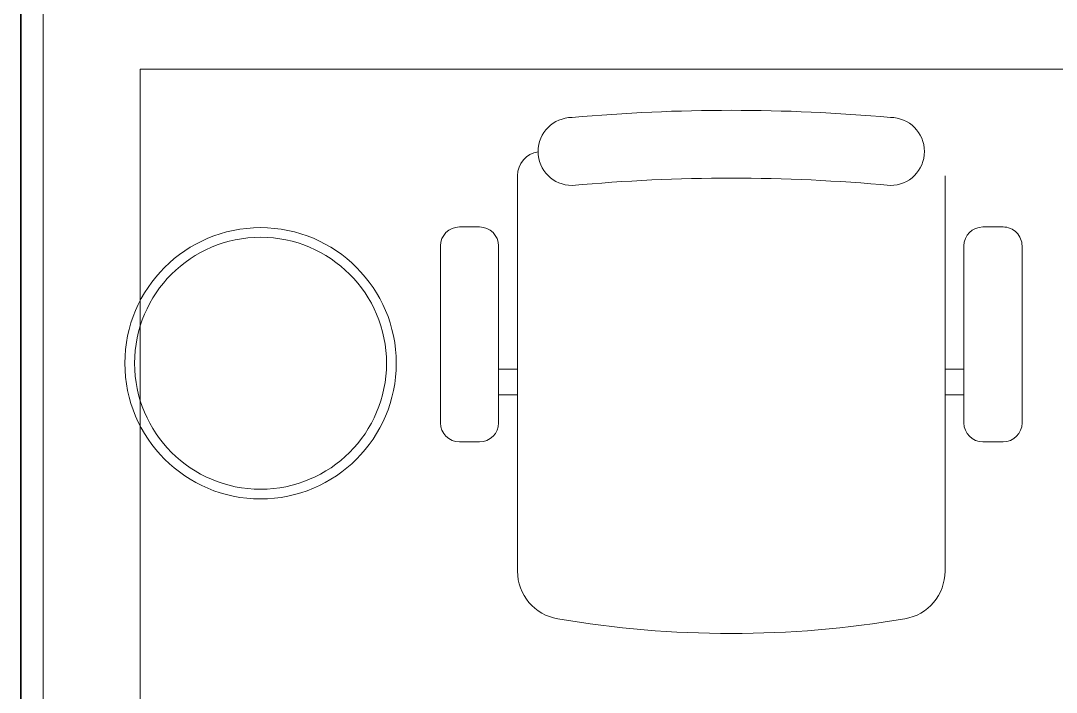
# Model space of a CAD drawing. Header units: millimetres. Extents: x -160614 to 59925, y -157025 to 0.
# Drawn here: x -27276 to -26207, y -109876 to -109183 of the extents above; entities that cross this region are included whole.
import ezdxf

# ---------------------------------------------------------------- set-up
doc = ezdxf.new("R2010")
doc.units = ezdxf.units.MM
doc.header["$LTSCALE"] = 8
doc.layers.get('0').update_dxf_attribs({"color": 9, "lineweight": 5})
for name, color, linetype, lineweight in [('72_EGR_EQP_TAG', 9, 'Continuous', 5), ('LOADING', 9, 'Continuous', 5), ('NEW Wall', 9, 'Continuous', 5), ('Walls', 9, 'Continuous', 5)]:
    doc.layers.add(name, color=color, linetype=linetype, lineweight=lineweight)
doc.layers.add('A-EXH', color=1, linetype='Continuous')
doc.layers.add('REF', color=42, linetype='Continuous')
doc.layers.get('0').off()
doc.layers.get('0').freeze()

# ---------------------------------------------------------------- blocks, each defined once
blk = doc.blocks.new('HVACFF')
at = {"layer": 'REF', "lineweight": 35}
blk.add_line((-27275.5, -109002.4), (-27275.5, -110639.4), dxfattribs=at)
blk.add_line((-27275.5, -109002.4), (-27275.5, -110639.4), dxfattribs=at)
blk = doc.blocks.new('WM00001-P')
at = {"layer": 'LOADING'}
for radius in [0.14, 0.13]:
    blk.add_circle((0, 0), radius, dxfattribs=at)
blk = doc.blocks.new('*X17')
for p, q in [((5, 3), (5, 3)), ((5, 3), (5, 3)), ((5, 3), (5, 3)), ((5, 3), (5, 3)), ((5, 3), (5, 3)), ((5, 3), (5, 3)), ((5, 3), (5, 3)), ((5, 3), (5, 3)), ((5, 3), (5, 3)), ((5, 3), (5, 3)), ((5, 3), (5, 3)), ((5, 3), (5, 3)), ((5, 3), (5, 3)), ((5, 3), (5, 3)), ((5, 3), (5, 3)), ((5, 3), (5, 3)), ((5, 3), (5, 3)), ((5, 3), (5, 3)), ((5, 3), (5, 3)), ((5, 3), (5, 3)), ((5, 3), (5, 3)), ((5, 3), (5, 3)), ((5, 3), (5, 3)), ((5, 3), (5, 3)), ((5, 3), (5, 3)), ((5, 3), (5, 3)), ((5, 3), (5, 3)), ((5, 3), (5, 3)), ((5, 3), (5, 3)), ((5, 3), (5, 3)), ((5, 3), (5, 3)), ((5, 3), (5, 3)), ((5, 3), (5, 3)), ((5, 3), (5, 3)), ((5, 3), (5, 3)), ((5, 3), (5, 3)), ((5, 3), (5, 3)), ((5, 3), (5, 3)), ((5, 3), (5, 3)), ((5, 3), (5, 3)), ((5, 3), (5, 3)), ((5, 3), (5, 3)), ((5, 3), (5, 3)), ((5, 3), (5, 3)), ((5, 3), (5, 3)), ((5, 3), (5, 3)), ((5, 3), (5, 3)), ((5, 3), (5, 3)), ((5, 3), (5, 3)), ((5, 3), (5, 3)), ((5, 3), (5, 3)), ((5, 3), (5, 3)), ((5, 3), (5, 3)), ((5, 3), (5, 3)), ((5, 3), (5, 3)), ((5, 3), (5, 3)), ((5, 3), (5, 3)), ((5, 3), (5, 3)), ((5, 3), (5, 3)), ((5, 3), (5, 3)), ((5, 3), (5, 3)), ((5, 3), (5, 3)), ((5, 3), (5, 3)), ((5, 3), (5, 3)), ((5, 3), (5, 3)), ((5, 3), (5, 3)), ((6, 3), (5, 3)), ((5, 3), (5, 3)), ((6, 3), (5, 3)), ((5, 3), (5, 3)), ((6, 3), (5, 3)), ((5, 3), (5, 3)), ((6, 3), (5, 3)), ((5, 3), (5, 3)), ((5, 3), (5, 3)), ((5, 3), (5, 3)), ((5, 3), (5, 3)), ((5, 3), (5, 3)), ((5, 3), (5, 3)), ((5, 3), (5, 3)), ((5, 3), (5, 3)), ((5, 3), (5, 3)), ((5, 3), (5, 3)), ((5, 3), (5, 3)), ((5, 3), (5, 3)), ((5, 3), (5, 3)), ((5, 3), (5, 3)), ((5, 3), (5, 3)), ((5, 3), (5, 3)), ((5, 3), (5, 3)), ((5, 3), (5, 3)), ((5, 3), (5, 3)), ((5, 3), (5, 3)), ((5, 3), (5, 3)), ((5, 3), (5, 3)), ((5, 3), (5, 3)), ((6, 3), (6, 3)), ((6, 3), (6, 3)), ((6, 3), (6, 3)), ((6, 3), (6, 3)), ((6, 3), (6, 3)), ((6, 3), (6, 3)), ((6, 3), (6, 3)), ((6, 3), (6, 3)), ((6, 3), (6, 3)), ((6, 3), (6, 3)), ((6, 3), (6, 3)), ((6, 3), (6, 3)), ((6, 3), (6, 3)), ((6, 3), (6, 3)), ((6, 3), (6, 3)), ((6, 3), (6, 3)), ((6, 3), (6, 3)), ((6, 3), (6, 3)), ((6, 3), (6, 3)), ((6, 3), (6, 3)), ((6, 3), (6, 3)), ((6, 3), (6, 3)), ((6, 3), (6, 3)), ((6, 3), (6, 3)), ((6, 3), (6, 3)), ((6, 3), (6, 3)), ((6, 3), (6, 3)), ((6, 3), (6, 3)), ((6, 3), (6, 3)), ((6, 3), (6, 3)), ((6, 3), (6, 3)), ((6, 3), (6, 3)), ((6, 3), (6, 3)), ((6, 3), (6, 3)), ((6, 3), (6, 3)), ((6, 3), (6, 3)), ((6, 3), (6, 3)), ((6, 3), (6, 3)), ((6, 3), (6, 3)), ((6, 3), (6, 3)), ((6, 3), (6, 3)), ((6, 3), (6, 3)), ((6, 3), (6, 3)), ((6, 3), (6, 3)), ((6, 3), (6, 3)), ((6, 3), (6, 3)), ((6, 3), (6, 3)), ((6, 3), (6, 3)), ((6, 3), (6, 3)), ((6, 3), (6, 3)), ((6, 3), (6, 3)), ((6, 3), (6, 3)), ((6, 3), (6, 3)), ((6, 3), (6, 3)), ((6, 3), (6, 3)), ((6, 3), (6, 3)), ((6, 3), (6, 3)), ((6, 3), (6, 3)), ((6, 3), (6, 3)), ((6, 3), (6, 3)), ((6, 3), (6, 3)), ((6, 3), (6, 3)), ((6, 3), (6, 3)), ((6, 3), (6, 3)), ((6, 3), (6, 3)), ((6, 3), (6, 3)), ((6, 3), (6, 3)), ((6, 3), (6, 3)), ((6, 3), (6, 3)), ((6, 3), (6, 3)), ((6, 3), (6, 3)), ((6, 3), (6, 3)), ((6, 3), (6, 3)), ((6, 3), (6, 3)), ((6, 3), (6, 3)), ((6, 3), (6, 3)), ((6, 3), (6, 3)), ((6, 3), (6, 3)), ((6, 3), (6, 3)), ((6, 3), (6, 3)), ((6, 3), (6, 3)), ((6, 3), (6, 3)), ((6, 3), (6, 3)), ((6, 3), (6, 3)), ((6, 3), (6, 3)), ((6, 3), (6, 3)), ((6, 3), (6, 3)), ((6, 3), (6, 3)), ((6, 3), (6, 3)), ((6, 3), (6, 3)), ((6, 3), (6, 3)), ((6, 3), (6, 3)), ((6, 3), (6, 3)), ((6, 3), (6, 3)), ((6, 3), (6, 3)), ((6, 3), (6, 3)), ((6, 3), (6, 3)), ((6, 3), (6, 3)), ((6, 3), (6, 3)), ((6, 3), (6, 3)), ((6, 3), (6, 3)), ((6, 3), (6, 3)), ((6, 3), (6, 3)), ((6, 3), (6, 3)), ((6, 3), (6, 3)), ((6, 3), (6, 3)), ((6, 3), (6, 3)), ((6, 3), (6, 3)), ((6, 3), (6, 3)), ((6, 3), (6, 3)), ((6, 3), (6, 3)), ((6, 3), (6, 3)), ((6, 3), (6, 3)), ((6, 3), (6, 3)), ((6, 3), (6, 3)), ((6, 3), (6, 3)), ((6, 3), (6, 3)), ((6, 3), (6, 3)), ((6, 3), (6, 3)), ((6, 3), (6, 3)), ((6, 3), (6, 3)), ((6, 3), (6, 3)), ((6, 3), (6, 3)), ((6, 3), (6, 3)), ((6, 3), (6, 3)), ((6, 3), (6, 3)), ((6, 3), (6, 3)), ((6, 3), (6, 3)), ((6, 3), (6, 3)), ((6, 3), (6, 3)), ((6, 3), (6, 3)), ((6, 3), (6, 3)), ((6, 3), (6, 3)), ((6, 3), (6, 3)), ((6, 3), (6, 3)), ((6, 3), (6, 3)), ((6, 3), (6, 3)), ((6, 3), (6, 3)), ((6, 3), (6, 3)), ((6, 3), (6, 3)), ((6, 3), (6, 3)), ((6, 3), (6, 3)), ((6, 3), (6, 3)), ((6, 3), (6, 3)), ((6, 3), (6, 3)), ((6, 3), (6, 3)), ((6, 3), (6, 3)), ((6, 3), (6, 3)), ((6, 3), (6, 3)), ((6, 3), (6, 3)), ((6, 3), (6, 3)), ((6, 3), (6, 3)), ((6, 3), (6, 3)), ((6, 3), (6, 3)), ((6, 3), (6, 3)), ((6, 3), (6, 3)), ((6, 3), (6, 3)), ((6, 3), (6, 3)), ((6, 3), (6, 3)), ((6, 3), (6, 3)), ((6, 3), (6, 3)), ((6, 3), (6, 3)), ((6, 3), (6, 3)), ((6, 3), (6, 3)), ((6, 3), (6, 3)), ((6, 3), (6, 3)), ((6, 3), (6, 3)), ((6, 3), (6, 3)), ((6, 3), (6, 3)), ((6, 3), (6, 3)), ((6, 3), (6, 3)), ((6, 3), (6, 3)), ((6, 3), (6, 3)), ((6, 3), (6, 3)), ((6, 3), (6, 3)), ((6, 3), (6, 3)), ((6, 3), (6, 3)), ((6, 3), (6, 3)), ((6, 3), (6, 3)), ((6, 3), (6, 3)), ((6, 3), (6, 3)), ((6, 3), (6, 3)), ((6, 3), (6, 3)), ((6, 3), (6, 3)), ((6, 3), (6, 3)), ((6, 3), (6, 3)), ((6, 3), (6, 3)), ((6, 3), (6, 3)), ((6, 3), (6, 3)), ((6, 3), (6, 3)), ((6, 3), (6, 3)), ((6, 3), (6, 3)), ((6, 3), (6, 3)), ((6, 3), (6, 3)), ((6, 3), (6, 3)), ((6, 3), (6, 3)), ((6, 3), (6, 3)), ((6, 3), (6, 3)), ((6, 3), (6, 3)), ((6, 3), (6, 3)), ((6, 3), (6, 3)), ((6, 3), (6, 3)), ((6, 3), (6, 3)), ((6, 3), (6, 3)), ((6, 3), (5, 3)), ((6, 3), (5, 3)), ((6, 3), (5, 3)), ((6, 3), (5, 3)), ((6, 3), (5, 3)), ((6, 3), (6, 3)), ((6, 3), (6, 3)), ((6, 3), (6, 3)), ((6, 3), (6, 3)), ((6, 3), (6, 3)), ((6, 3), (6, 3)), ((6, 3), (6, 3)), ((6, 3), (6, 3)), ((6, 3), (6, 3)), ((6, 3), (6, 3)), ((6, 3), (6, 3)), ((6, 3), (6, 3)), ((6, 3), (6, 3)), ((6, 3), (6, 3)), ((6, 3), (6, 3)), ((6, 3), (6, 3)), ((6, 3), (6, 3)), ((6, 3), (6, 3)), ((6, 3), (6, 3)), ((6, 3), (6, 3)), ((6, 3), (6, 3)), ((6, 3), (6, 3)), ((6, 3), (6, 3)), ((6, 3), (6, 3)), ((6, 3), (6, 3)), ((6, 3), (6, 3)), ((6, 3), (6, 3)), ((6, 3), (6, 3)), ((6, 3), (6, 3)), ((6, 3), (6, 3)), ((6, 3), (6, 3)), ((6, 3), (6, 3)), ((6, 3), (6, 3)), ((6, 3), (6, 3)), ((6, 3), (6, 3)), ((6, 3), (6, 3)), ((6, 3), (6, 3)), ((6, 3), (6, 3)), ((6, 3), (6, 3)), ((6, 3), (6, 3)), ((6, 3), (6, 3)), ((6, 3), (6, 3)), ((6, 3), (6, 3)), ((6, 3), (6, 3)), ((6, 3), (6, 3)), ((6, 3), (6, 3)), ((6, 3), (6, 3)), ((6, 3), (6, 3)), ((6, 3), (6, 3)), ((6, 3), (6, 3)), ((6, 3), (6, 3)), ((6, 3), (6, 3)), ((6, 3), (6, 3)), ((6, 3), (6, 3)), ((6, 3), (6, 3)), ((6, 3), (6, 3)), ((6, 3), (6, 3)), ((6, 3), (6, 3)), ((6, 3), (6, 3)), ((6, 3), (6, 3)), ((6, 3), (6, 3)), ((6, 3), (6, 3)), ((6, 3), (6, 3)), ((6, 3), (6, 3)), ((6, 3), (6, 3)), ((6, 3), (6, 3)), ((6, 3), (6, 3)), ((6, 3), (6, 3)), ((6, 3), (6, 3)), ((6, 3), (6, 3)), ((6, 3), (6, 3)), ((6, 3), (6, 3)), ((6, 3), (6, 3)), ((6, 3), (6, 3)), ((6, 3), (6, 3)), ((6, 3), (6, 3)), ((6, 3), (6, 3)), ((6, 3), (6, 3)), ((6, 3), (6, 3)), ((6, 3), (6, 3)), ((6, 3), (6, 3)), ((6, 3), (6, 3)), ((6, 3), (6, 3)), ((6, 3), (6, 3)), ((6, 3), (6, 3)), ((6, 3), (6, 3)), ((6, 3), (6, 3)), ((6, 3), (6, 3)), ((6, 3), (6, 3)), ((6, 3), (6, 3)), ((6, 3), (6, 3)), ((6, 3), (6, 3)), ((6, 3), (6, 3)), ((6, 3), (6, 3)), ((6, 3), (6, 3)), ((6, 3), (6, 3)), ((6, 3), (6, 3)), ((6, 3), (6, 3)), ((6, 3), (6, 3)), ((6, 3), (6, 3)), ((6, 3), (6, 3)), ((6, 3), (6, 3)), ((6, 3), (6, 3)), ((6, 3), (6, 3)), ((6, 3), (6, 3)), ((6, 3), (6, 3)), ((6, 3), (6, 3)), ((6, 3), (6, 3)), ((6, 3), (6, 3)), ((6, 3), (6, 3)), ((6, 3), (6, 3)), ((6, 3), (6, 3)), ((6, 3), (6, 3)), ((6, 3), (6, 3)), ((6, 3), (6, 3)), ((6, 3), (6, 3)), ((6, 3), (6, 3)), ((6, 3), (6, 3)), ((6, 3), (6, 3)), ((6, 3), (6, 3)), ((6, 3), (6, 3)), ((6, 3), (6, 3)), ((6, 3), (6, 3)), ((6, 3), (6, 3)), ((6, 3), (6, 3)), ((6, 3), (6, 3)), ((6, 3), (6, 3)), ((6, 3), (6, 3)), ((6, 3), (6, 3)), ((6, 3), (6, 3)), ((6, 3), (6, 3)), ((6, 3), (6, 3)), ((6, 3), (6, 3)), ((6, 3), (6, 3)), ((6, 3), (6, 3)), ((6, 3), (6, 3)), ((6, 3), (6, 3)), ((6, 3), (6, 3)), ((6, 3), (6, 3)), ((6, 3), (6, 3)), ((6, 3), (6, 3)), ((6, 3), (6, 3)), ((6, 3), (6, 3)), ((6, 3), (6, 3)), ((6, 3), (6, 3)), ((6, 3), (6, 3)), ((6, 3), (6, 3)), ((6, 3), (6, 3)), ((6, 3), (6, 3)), ((6, 3), (6, 3)), ((6, 3), (6, 3)), ((6, 3), (6, 3)), ((6, 3), (6, 3)), ((6, 3), (6, 3)), ((6, 3), (6, 3)), ((6, 3), (6, 3)), ((6, 3), (6, 3)), ((6, 3), (6, 3)), ((6, 3), (6, 3)), ((6, 3), (6, 3)), ((6, 3), (6, 3)), ((6, 3), (6, 3)), ((6, 3), (6, 3)), ((6, 3), (6, 3)), ((6, 3), (6, 3)), ((6, 3), (6, 3)), ((6, 3), (6, 3)), ((6, 3), (6, 3)), ((6, 3), (6, 3)), ((6, 3), (6, 3)), ((6, 3), (6, 3)), ((6, 3), (6, 3)), ((6, 3), (6, 3)), ((6, 3), (6, 3)), ((6, 3), (6, 3)), ((6, 3), (6, 3)), ((6, 3), (6, 3)), ((6, 3), (6, 3)), ((6, 3), (6, 3)), ((6, 3), (6, 3)), ((6, 3), (6, 3)), ((6, 3), (6, 3)), ((6, 3), (6, 3)), ((6, 3), (6, 3)), ((6, 3), (6, 3)), ((6, 3), (6, 3)), ((6, 3), (6, 3)), ((6, 3), (6, 3)), ((6, 3), (6, 3)), ((6, 3), (6, 3)), ((6, 3), (6, 3)), ((6, 3), (6, 3)), ((6, 3), (6, 3)), ((6, 3), (6, 3)), ((6, 3), (6, 3)), ((6, 3), (6, 3)), ((6, 3), (6, 3)), ((6, 3), (6, 3)), ((6, 3), (6, 3)), ((6, 3), (6, 3)), ((6, 3), (6, 3)), ((6, 3), (6, 3)), ((6, 3), (6, 3)), ((6, 3), (6, 3)), ((6, 3), (6, 3)), ((6, 3), (6, 3)), ((6, 3), (6, 3)), ((6, 3), (6, 3)), ((6, 3), (6, 3)), ((6, 3), (6, 3)), ((6, 3), (6, 3)), ((6, 3), (6, 3)), ((6, 3), (6, 3)), ((6, 3), (6, 3)), ((6, 3), (6, 3)), ((6, 3), (6, 3)), ((6, 3), (6, 3)), ((6, 3), (6, 3)), ((6, 3), (6, 3)), ((6, 3), (6, 3)), ((6, 3), (6, 3)), ((6, 3), (6, 3)), ((6, 3), (6, 3)), ((6, 3), (6, 3)), ((6, 3), (6, 3)), ((6, 3), (6, 3)), ((6, 3), (6, 3)), ((6, 3), (6, 3)), ((6, 3), (6, 3)), ((6, 3), (6, 3)), ((6, 3), (6, 3)), ((6, 3), (6, 3)), ((6, 3), (6, 3)), ((6, 3), (6, 3)), ((6, 3), (6, 3)), ((6, 3), (6, 3)), ((6, 3), (6, 3)), ((6, 3), (6, 3)), ((6, 3), (6, 3)), ((6, 3), (6, 3)), ((6, 3), (6, 3)), ((6, 3), (6, 3)), ((6, 3), (6, 3)), ((6, 3), (6, 3)), ((6, 3), (6, 3)), ((6, 3), (6, 3)), ((6, 3), (6, 3)), ((6, 3), (6, 3)), ((6, 3), (6, 3)), ((6, 3), (6, 3)), ((6, 3), (6, 3)), ((6, 3), (6, 3)), ((6, 3), (6, 3)), ((6, 3), (6, 3)), ((6, 3), (6, 3)), ((6, 3), (6, 3)), ((6, 3), (6, 3)), ((6, 3), (6, 3)), ((6, 3), (6, 3)), ((6, 3), (6, 3)), ((6, 3), (6, 3)), ((6, 3), (6, 3)), ((6, 3), (6, 3)), ((6, 3), (6, 3)), ((6, 3), (6, 3)), ((6, 3), (6, 3)), ((6, 3), (6, 3)), ((6, 3), (6, 3)), ((6, 3), (6, 3)), ((6, 3), (6, 3)), ((6, 3), (6, 3)), ((6, 3), (6, 3)), ((6, 3), (6, 3)), ((6, 3), (6, 3)), ((6, 3), (6, 3)), ((6, 3), (6, 3)), ((6, 3), (6, 3)), ((6, 3), (6, 3)), ((6, 3), (6, 3)), ((6, 3), (6, 3)), ((6, 3), (6, 3)), ((6, 3), (6, 3)), ((6, 3), (6, 3)), ((6, 3), (6, 3)), ((6, 3), (6, 3)), ((6, 3), (6, 3)), ((6, 3), (6, 3)), ((6, 3), (6, 3)), ((6, 3), (6, 3)), ((6, 3), (6, 3)), ((6, 3), (6, 3)), ((6, 3), (6, 3)), ((6, 3), (6, 3)), ((6, 3), (6, 3)), ((6, 3), (6, 3)), ((6, 3), (6, 3)), ((6, 3), (6, 3)), ((6, 3), (6, 3)), ((6, 3), (6, 3)), ((6, 3), (6, 3)), ((6, 3), (6, 3)), ((6, 3), (6, 3)), ((6, 3), (6, 3)), ((6, 3), (6, 3)), ((6, 3), (6, 3)), ((6, 3), (6, 3)), ((6, 3), (6, 3)), ((6, 3), (6, 3)), ((6, 3), (6, 3)), ((6, 3), (6, 3)), ((6, 3), (6, 3)), ((6, 3), (6, 3)), ((6, 3), (6, 3)), ((6, 3), (6, 3)), ((6, 3), (6, 3)), ((6, 3), (6, 3)), ((6, 3), (6, 3))]:
    blk.add_line(p, q)
blk = doc.blocks.new('*X18')
for p, q in [((13, 1), (13, 1)), ((13, 1), (13, 1)), ((13, 1), (13, 1)), ((13, 1), (13, 1)), ((13, 1), (13, 1)), ((13, 1), (13, 1)), ((13, 1), (13, 1)), ((13, 1), (13, 1)), ((13, 1), (13, 1)), ((13, 1), (13, 1)), ((13, 1), (13, 1)), ((13, 1), (13, 1)), ((13, 1), (13, 1)), ((13, 1), (13, 1)), ((13, 1), (13, 1)), ((13, 1), (14, 1)), ((13, 1), (14, 1)), ((13, 1), (14, 1)), ((13, 1), (13, 1)), ((13, 1), (13, 1)), ((13, 1), (13, 1)), ((13, 1), (13, 1)), ((13, 1), (13, 1)), ((13, 1), (13, 1)), ((13, 1), (13, 1)), ((13, 1), (13, 1)), ((13, 1), (13, 1)), ((13, 1), (13, 1)), ((13, 1), (13, 1)), ((13, 1), (13, 1)), ((13, 1), (13, 1)), ((13, 1), (13, 1)), ((13, 1), (13, 1)), ((13, 1), (13, 1)), ((13, 1), (13, 1)), ((13, 1), (13, 1)), ((13, 1), (13, 1)), ((13, 1), (13, 1)), ((13, 1), (13, 1)), ((13, 1), (13, 1)), ((13, 1), (13, 1)), ((13, 1), (13, 1)), ((13, 1), (13, 1)), ((13, 1), (13, 1)), ((13, 1), (13, 1)), ((13, 1), (13, 1)), ((13, 1), (13, 1)), ((13, 1), (13, 1)), ((13, 1), (13, 1)), ((13, 1), (13, 1)), ((13, 1), (13, 1)), ((13, 1), (13, 1)), ((13, 1), (13, 1)), ((13, 1), (13, 1)), ((13, 1), (13, 1)), ((13, 1), (13, 1)), ((13, 1), (13, 1)), ((13, 1), (13, 1)), ((13, 1), (13, 1)), ((13, 1), (13, 1)), ((13, 1), (13, 1)), ((13, 1), (13, 1)), ((13, 1), (13, 1)), ((13, 1), (13, 1)), ((13, 1), (13, 1)), ((13, 1), (13, 1)), ((13, 1), (13, 1)), ((13, 1), (13, 1)), ((13, 1), (13, 1)), ((13, 1), (13, 1)), ((13, 1), (13, 1)), ((13, 1), (13, 1)), ((13, 1), (13, 1)), ((13, 1), (13, 1)), ((13, 1), (13, 1)), ((13, 1), (13, 1)), ((13, 1), (13, 1)), ((13, 1), (13, 1)), ((13, 1), (13, 1)), ((13, 1), (13, 1)), ((13, 1), (13, 1)), ((13, 1), (13, 1)), ((13, 1), (13, 1)), ((13, 1), (13, 1)), ((13, 1), (13, 1)), ((13, 1), (13, 1)), ((13, 1), (13, 1)), ((13, 1), (13, 1)), ((13, 1), (13, 1)), ((13, 1), (13, 1)), ((13, 1), (13, 1)), ((13, 1), (13, 1)), ((13, 1), (13, 1)), ((13, 1), (13, 1)), ((13, 1), (13, 1)), ((13, 1), (13, 1)), ((13, 1), (13, 1)), ((13, 1), (13, 1)), ((13, 1), (13, 1)), ((13, 1), (13, 1)), ((13, 1), (13, 1)), ((13, 1), (13, 1)), ((13, 1), (13, 1)), ((13, 1), (13, 1)), ((13, 1), (13, 1)), ((13, 1), (13, 1)), ((13, 1), (13, 1)), ((13, 1), (13, 1)), ((13, 1), (13, 1)), ((13, 1), (13, 1)), ((13, 1), (13, 1)), ((13, 1), (13, 1)), ((13, 1), (13, 1)), ((13, 1), (13, 1)), ((13, 1), (13, 1)), ((13, 1), (13, 1)), ((13, 1), (13, 1)), ((13, 1), (13, 1)), ((13, 1), (13, 1)), ((13, 1), (13, 1)), ((13, 1), (13, 1)), ((13, 1), (13, 1)), ((13, 1), (13, 1)), ((13, 1), (14, 1)), ((13, 0), (13, 0)), ((13, 0), (13, 0)), ((13, 0), (13, 0)), ((13, 0), (13, 0)), ((13, 0), (13, 0)), ((13, 0), (13, 0)), ((13, 0), (13, 0)), ((13, 0), (13, 0)), ((13, 0), (13, 0)), ((13, 0), (13, 0)), ((13, 0), (13, 0)), ((13, 0), (13, 0)), ((13, 0), (13, 0)), ((13, 0), (13, 0)), ((13, 0), (13, 0)), ((13, 0), (13, 0)), ((13, 0), (13, 0)), ((13, 0), (13, 0)), ((13, 0), (13, 0)), ((13, 0), (13, 0)), ((13, 0), (13, 0)), ((13, 0), (13, 0)), ((13, 0), (13, 0)), ((13, 0), (13, 0)), ((13, 0), (13, 0)), ((13, 0), (13, 0)), ((13, 0), (13, 0)), ((13, 0), (13, 0)), ((13, 0), (13, 0)), ((13, 0), (13, 0)), ((13, 0), (13, 0)), ((13, 0), (13, 0)), ((13, 0), (13, 0)), ((13, 0), (13, 0)), ((13, 0), (13, 0)), ((13, 0), (13, 0)), ((13, 0), (13, 0)), ((13, 0), (13, 0)), ((13, 0), (13, 0)), ((13, 0), (13, 0)), ((13, 0), (13, 0)), ((13, 0), (13, 0)), ((13, 0), (13, 0)), ((13, 0), (13, 0)), ((13, 0), (13, 0)), ((13, 0), (13, 0)), ((13, 0), (13, 0)), ((13, 0), (13, 0)), ((13, 0), (14, 0)), ((13, 0), (14, 0)), ((13, 0), (13, 0)), ((13, 0), (14, 0)), ((14, 1), (14, 1)), ((14, 1), (14, 1)), ((14, 1), (14, 1)), ((14, 1), (14, 1)), ((14, 1), (14, 1)), ((14, 1), (14, 1)), ((14, 1), (14, 1)), ((14, 1), (14, 1)), ((14, 1), (14, 1)), ((14, 1), (14, 1)), ((14, 1), (14, 1)), ((14, 1), (14, 1)), ((14, 1), (14, 1)), ((14, 1), (14, 1)), ((14, 1), (14, 1)), ((14, 1), (14, 1)), ((14, 1), (14, 1)), ((14, 1), (14, 1)), ((14, 1), (14, 1)), ((14, 1), (14, 1)), ((14, 1), (14, 1)), ((14, 1), (14, 1)), ((14, 1), (14, 1)), ((14, 1), (14, 1)), ((14, 1), (14, 1)), ((14, 1), (14, 1)), ((14, 1), (14, 1)), ((14, 1), (14, 1)), ((14, 1), (14, 1)), ((14, 1), (14, 1)), ((14, 1), (14, 1)), ((14, 1), (14, 1)), ((14, 1), (14, 1)), ((14, 1), (14, 1)), ((14, 1), (14, 1)), ((14, 1), (14, 1)), ((14, 1), (14, 1)), ((14, 1), (14, 1)), ((14, 1), (14, 1)), ((14, 1), (14, 1)), ((14, 1), (14, 1)), ((14, 1), (14, 1)), ((14, 1), (14, 1)), ((14, 1), (14, 1)), ((14, 1), (14, 1)), ((14, 1), (14, 1)), ((14, 1), (14, 1)), ((14, 1), (14, 1)), ((14, 1), (14, 1)), ((14, 1), (14, 1)), ((14, 1), (14, 1)), ((14, 1), (14, 1)), ((14, 1), (14, 1)), ((14, 1), (14, 1)), ((14, 1), (14, 1)), ((14, 1), (14, 1)), ((14, 1), (14, 1)), ((14, 1), (14, 1)), ((14, 1), (14, 1)), ((14, 1), (14, 1)), ((14, 1), (14, 1)), ((14, 1), (14, 1)), ((14, 1), (14, 1)), ((14, 1), (14, 1)), ((14, 1), (14, 1)), ((14, 1), (14, 1)), ((14, 1), (14, 1)), ((14, 1), (14, 1)), ((14, 1), (14, 1)), ((14, 1), (14, 1)), ((14, 1), (14, 1)), ((14, 1), (14, 1)), ((14, 1), (14, 1)), ((14, 1), (14, 1)), ((14, 1), (14, 1)), ((14, 1), (14, 1)), ((14, 1), (14, 1)), ((14, 1), (14, 1)), ((14, 1), (14, 1)), ((14, 1), (14, 1)), ((14, 1), (14, 1)), ((14, 1), (14, 1)), ((14, 1), (14, 1)), ((14, 1), (14, 1)), ((14, 1), (14, 1)), ((14, 1), (14, 1)), ((14, 1), (14, 1)), ((14, 1), (14, 1)), ((14, 1), (14, 1)), ((14, 1), (14, 1)), ((14, 1), (14, 1)), ((14, 1), (14, 1)), ((14, 1), (14, 1)), ((14, 1), (14, 1)), ((14, 0), (14, 0)), ((14, 0), (14, 0)), ((14, 0), (14, 0)), ((14, 0), (14, 0)), ((14, 0), (14, 0)), ((14, 0), (14, 0)), ((14, 0), (14, 0)), ((14, 0), (14, 0)), ((14, 0), (14, 0)), ((14, 0), (14, 0)), ((14, 0), (14, 0)), ((14, 0), (14, 0)), ((14, 0), (14, 0)), ((14, 0), (14, 0)), ((14, 0), (14, 0)), ((14, 0), (14, 0)), ((14, 0), (14, 0)), ((14, 0), (14, 0)), ((14, 0), (14, 0)), ((14, 0), (14, 0)), ((14, 0), (14, 0)), ((14, 0), (14, 0)), ((14, 0), (14, 0)), ((14, 0), (14, 0)), ((14, 0), (14, 0)), ((14, 0), (14, 0)), ((14, 0), (14, 0)), ((14, 0), (14, 0)), ((14, 0), (14, 0)), ((14, 0), (14, 0)), ((14, 0), (14, 0)), ((14, 0), (14, 0)), ((14, 0), (14, 0)), ((14, 0), (14, 0)), ((14, 0), (14, 0)), ((14, 0), (14, 0)), ((14, 0), (14, 0)), ((14, 0), (14, 0)), ((14, 0), (14, 0)), ((14, 0), (14, 0)), ((14, 0), (14, 0)), ((14, 0), (14, 0)), ((14, 0), (14, 0)), ((14, 0), (14, 0)), ((14, 0), (14, 0)), ((14, 0), (14, 0)), ((14, 0), (14, 0)), ((14, 0), (14, 0)), ((13, 0), (13, 0)), ((13, 0), (14, 0)), ((13, 0), (13, 0)), ((13, 0), (14, 0)), ((13, 0), (13, 0)), ((13, 0), (14, 0)), ((13, 0), (13, 0)), ((13, 0), (13, 0)), ((13, 0), (13, 0)), ((13, 0), (13, 0)), ((13, 0), (14, 0)), ((13, 0), (13, 0)), ((13, 0), (14, 0)), ((13, 0), (13, 0)), ((13, 0), (14, 0)), ((13, 0), (13, 0)), ((13, 0), (14, 0)), ((13, 0), (13, 0)), ((13, 0), (14, 0)), ((13, 0), (13, 0)), ((13, 0), (14, 0)), ((13, 0), (13, 0)), ((13, 0), (14, 0)), ((13, 0), (13, 0)), ((13, 0), (13, 0)), ((13, 0), (13, 0)), ((13, 0), (14, 0)), ((13, 0), (13, 0)), ((13, 0), (14, 0)), ((13, 0), (13, 0)), ((13, 0), (14, 0)), ((13, 0), (13, 0)), ((13, 0), (14, 0)), ((13, 0), (13, 0)), ((13, 0), (13, 0)), ((13, 0), (13, 0)), ((13, 0), (13, 0)), ((13, 0), (13, 0)), ((13, 0), (13, 0)), ((13, 0), (13, 0)), ((13, 0), (13, 0)), ((13, 0), (13, 0)), ((13, 0), (13, 0)), ((13, 0), (13, 0)), ((13, 0), (13, 0)), ((13, 0), (13, 0)), ((13, 0), (13, 0)), ((13, 0), (13, 0)), ((13, 0), (13, 0)), ((13, 0), (13, 0)), ((13, 0), (13, 0)), ((13, 0), (13, 0)), ((13, 0), (13, 0)), ((13, 0), (13, 0)), ((13, 0), (13, 0)), ((13, 0), (13, 0)), ((13, 0), (13, 0)), ((13, 0), (13, 0)), ((13, 0), (13, 0)), ((13, 0), (13, 0)), ((13, 0), (13, 0)), ((13, 0), (13, 0)), ((13, 0), (13, 0)), ((13, 0), (13, 0)), ((13, -1), (13, -1)), ((13, -1), (13, -1)), ((13, -1), (13, -1)), ((13, -1), (13, -1)), ((13, -1), (13, -1)), ((13, -1), (14, -1)), ((13, -1), (13, -1)), ((14, 0), (14, 0)), ((14, 0), (14, 0)), ((14, 0), (14, 0)), ((14, 0), (14, 0)), ((14, 0), (14, 0)), ((14, 0), (14, 0)), ((14, 0), (14, 0)), ((14, 0), (14, 0)), ((14, 0), (14, 0)), ((14, 0), (14, 0)), ((14, 0), (14, 0)), ((14, 0), (14, 0)), ((14, 0), (14, 0)), ((14, 0), (14, 0)), ((14, 0), (14, 0)), ((13, 0), (14, 0)), ((14, 0), (14, 0)), ((14, 0), (14, 0)), ((14, 0), (14, 0)), ((14, 0), (14, 0)), ((14, 0), (14, 0)), ((14, 0), (14, 0)), ((14, 0), (14, 0)), ((14, 0), (14, 0)), ((14, 0), (14, 0)), ((14, 0), (14, 0)), ((14, 0), (14, 0)), ((14, 0), (14, 0)), ((14, 0), (14, 0)), ((14, 0), (14, 0)), ((14, 0), (14, 0)), ((14, 0), (14, 0)), ((14, 0), (14, 0)), ((14, 0), (14, 0)), ((14, 0), (14, 0)), ((14, 0), (14, 0)), ((14, 0), (14, 0)), ((14, 0), (14, 0)), ((14, 0), (14, 0)), ((14, 0), (14, 0)), ((14, 0), (14, 0)), ((14, 0), (14, 0)), ((14, 0), (14, 0)), ((14, 0), (14, 0)), ((14, 0), (14, 0)), ((14, 0), (14, 0)), ((14, 0), (14, 0)), ((14, 0), (14, 0)), ((14, 0), (14, 0)), ((14, 0), (14, 0)), ((14, -1), (14, -1)), ((14, -1), (14, -1)), ((14, -1), (14, -1)), ((14, -1), (14, -1)), ((14, -1), (14, -1))]:
    blk.add_line(p, q)
blk = doc.blocks.new('GF21018-P')
for p, q in [((-0.2207, 0.4756), (-0.2207, 0.0675)), ((0.2205, 0.4756), (0.2205, 0.0675)), ((-0.2806, 0.3422), (-0.2598, 0.3422)), ((0.2596, 0.3422), (0.2804, 0.3422)), ((-0.3002, 0.3226), (-0.3002, 0.14)), ((-0.2402, 0.3226), (-0.2402, 0.14)), ((0.24, 0.3226), (0.24, 0.14)), ((0.3, 0.3226), (0.3, 0.14)), ((-0.2402, 0.2937), (-0.2207, 0.2937)), ((0.2205, 0.2937), (0.24, 0.2937)), ((-0.2402, 0.2671), (-0.2207, 0.2671)), ((0.2205, 0.2671), (0.24, 0.2671)), ((-0.2806, 0.1204), (-0.2598, 0.1204)), ((0.2596, 0.1204), (0.2804, 0.1204))]:
    blk.add_line(p, q)
for points in [[(0.24, 0.2937), (0.24, 0.2937), (0.24, 0.2937), (0.24, 0.2937), (0.24, 0.2937), (0.24, 0.2937), (0.24, 0.2937), (0.24, 0.2937), (0.24, 0.2937), (0.24, 0.2937), (0.24, 0.2937), (0.24, 0.2937), (0.24, 0.2937), (0.24, 0.2937), (0.24, 0.2937), (0.24, 0.2937), (0.24, 0.2937), (0.24, 0.2937), (0.24, 0.2937), (0.24, 0.2937), (0.24, 0.2937), (0.24, 0.2937), (0.24, 0.2937), (0.24, 0.2937), (0.24, 0.2937), (0.24, 0.2937), (0.24, 0.2937), (0.24, 0.2937), (0.24, 0.2937), (0.24, 0.2937), (0.24, 0.2937), (0.24, 0.2937), (0.24, 0.2937), (0.24, 0.2937), (0.24, 0.2937), (0.24, 0.2937), (0.24, 0.2937), (0.24, 0.2937), (0.24, 0.2937), (0.24, 0.2937), (0.24, 0.2937), (0.24, 0.2937), (0.24, 0.2937), (0.24, 0.2937), (0.24, 0.2937), (0.24, 0.2937), (0.24, 0.2937), (0.24, 0.2937), (0.24, 0.2937), (0.24, 0.2937), (0.24, 0.2937), (0.24, 0.2937), (0.24, 0.2937), (0.24, 0.2937), (0.24, 0.2937), (0.24, 0.2937), (0.24, 0.2937), (0.24, 0.2937), (0.24, 0.2937), (0.24, 0.2937), (0.24, 0.2937), (0.24, 0.2937), (0.24, 0.2937), (0.24, 0.2937), (0.24, 0.2937), (0.24, 0.2937), (0.24, 0.2937), (0.24, 0.2937), (0.24, 0.2937), (0.24, 0.2937), (0.24, 0.2937), (0.24, 0.2937), (0.24, 0.2937), (0.24, 0.2937), (0.24, 0.2937), (0.24, 0.2937), (0.24, 0.2937), (0.24, 0.2937), (0.24, 0.2937), (0.24, 0.2937), (0.24, 0.2937), (0.24, 0.2937), (0.24, 0.2937), (0.24, 0.2937), (0.24, 0.2937), (0.24, 0.2937), (0.24, 0.2937), (0.24, 0.2937), (0.24, 0.2937), (0.24, 0.2937), (0.24, 0.2937), (0.24, 0.2937), (0.24, 0.2937), (0.24, 0.2937), (0.24, 0.2937), (0.24, 0.2937), (0.24, 0.2937), (0.24, 0.2937), (0.24, 0.2937), (0.24, 0.2937), (0.24, 0.2937), (0.24, 0.2937), (0.24, 0.2937), (0.24, 0.2937), (0.24, 0.2937), (0.24, 0.2937), (0.24, 0.2937), (0.24, 0.2937), (0.24, 0.2937), (0.24, 0.2937), (0.24, 0.2937), (0.24, 0.2937), (0.24, 0.2937), (0.24, 0.2937), (0.24, 0.2937), (0.24, 0.2937), (0.24, 0.2937), (0.24, 0.2937), (0.24, 0.2937), (0.24, 0.2937), (0.24, 0.2937), (0.24, 0.2937), (0.24, 0.2937), (0.24, 0.2937), (0.24, 0.2937), (0.24, 0.2937), (0.24, 0.2937), (0.24, 0.2937), (0.24, 0.2937), (0.24, 0.2937), (0.24, 0.2937), (0.24, 0.2937), (0.24, 0.2937), (0.24, 0.2937), (0.24, 0.2937), (0.24, 0.2937), (0.24, 0.2937), (0.24, 0.2937), (0.24, 0.2937), (0.24, 0.2937), (0.24, 0.2937), (0.24, 0.2937), (0.24, 0.2937), (0.24, 0.2937), (0.24, 0.2937), (0.24, 0.2937), (0.24, 0.2937), (0.24, 0.2937), (0.24, 0.2937), (0.24, 0.2937), (0.24, 0.2937), (0.24, 0.2937), (0.24, 0.2937), (0.24, 0.2937), (0.24, 0.2937), (0.24, 0.2937), (0.24, 0.2937), (0.24, 0.2937), (0.24, 0.2937), (0.24, 0.2937), (0.24, 0.2937), (0.24, 0.2937), (0.24, 0.2937), (0.24, 0.2937), (0.24, 0.2937), (0.24, 0.2937), (0.24, 0.2937), (0.24, 0.2937), (0.24, 0.2937), (0.24, 0.2937), (0.24, 0.2937), (0.24, 0.2937), (0.24, 0.2937), (0.24, 0.2937), (0.24, 0.2937), (0.24, 0.2937), (0.24, 0.2937), (0.24, 0.2937), (0.24, 0.2937), (0.24, 0.2937), (0.24, 0.2937), (0.24, 0.2937), (0.24, 0.2937), (0.24, 0.2937), (0.24, 0.2937), (0.24, 0.2937), (0.24, 0.2937), (0.24, 0.2937), (0.24, 0.2937), (0.24, 0.2937), (0.24, 0.2937), (0.24, 0.2937), (0.24, 0.2937), (0.24, 0.2937), (0.24, 0.2937), (0.24, 0.2937), (0.24, 0.2937), (0.24, 0.2937), (0.24, 0.2937), (0.24, 0.2937), (0.24, 0.2937), (0.24, 0.2937), (0.24, 0.2937), (0.24, 0.2937), (0.24, 0.2937), (0.24, 0.2937), (0.24, 0.2937), (0.24, 0.2937), (0.24, 0.2937), (0.24, 0.2937), (0.24, 0.2937), (0.24, 0.2937), (0.24, 0.2937), (0.24, 0.2937), (0.24, 0.2937), (0.24, 0.2937), (0.24, 0.2937), (0.24, 0.2937), (0.24, 0.2937), (0.24, 0.2937), (0.24, 0.2937), (0.24, 0.2937), (0.24, 0.2937), (0.24, 0.2937), (0.24, 0.2937), (0.24, 0.2937), (0.24, 0.2937), (0.24, 0.2937), (0.24, 0.2937), (0.24, 0.2937), (0.24, 0.2937), (0.24, 0.2937), (0.24, 0.2937), (0.24, 0.2937), (0.24, 0.2937), (0.24, 0.2937), (0.24, 0.2937), (0.24, 0.2937), (0.24, 0.2937), (0.24, 0.2937), (0.24, 0.2937), (0.24, 0.2937), (0.24, 0.2937), (0.24, 0.2937), (0.24, 0.2937), (0.24, 0.2937), (0.24, 0.2937), (0.24, 0.2937), (0.24, 0.2937), (0.24, 0.2937), (0.24, 0.2937), (0.24, 0.2937), (0.24, 0.2937), (0.24, 0.2937), (0.24, 0.2937), (0.24, 0.2937), (0.24, 0.2937), (0.24, 0.2937), (0.24, 0.2937), (0.24, 0.2937), (0.24, 0.2937), (0.24, 0.2937), (0.24, 0.2937), (0.24, 0.2937), (0.24, 0.2937), (0.24, 0.2937), (0.24, 0.2937), (0.24, 0.2937), (0.24, 0.2937), (0.24, 0.2937), (0.24, 0.2937), (0.24, 0.2937), (0.24, 0.2937), (0.24, 0.2937), (0.24, 0.2937), (0.24, 0.2937), (0.24, 0.2937)], [(0.24, 0.2937), (0.24, 0.2937), (0.24, 0.2937), (0.24, 0.2937), (0.24, 0.2937), (0.24, 0.2937), (0.24, 0.2937), (0.24, 0.2937), (0.24, 0.2937), (0.24, 0.2937), (0.24, 0.2937), (0.24, 0.2937), (0.24, 0.2937), (0.24, 0.2937), (0.24, 0.2937), (0.24, 0.2937), (0.24, 0.2937), (0.24, 0.2937), (0.24, 0.2937), (0.24, 0.2937), (0.24, 0.2937), (0.24, 0.2937), (0.24, 0.2937), (0.24, 0.2937), (0.24, 0.2937), (0.24, 0.2937), (0.24, 0.2937), (0.24, 0.2937), (0.24, 0.2937), (0.24, 0.2937), (0.24, 0.2937), (0.24, 0.2937), (0.24, 0.2937), (0.24, 0.2937), (0.24, 0.2937), (0.24, 0.2937), (0.24, 0.2937), (0.24, 0.2937), (0.24, 0.2937), (0.24, 0.2937), (0.24, 0.2937), (0.24, 0.2937), (0.24, 0.2937), (0.24, 0.2937), (0.24, 0.2937), (0.24, 0.2937), (0.24, 0.2937), (0.24, 0.2937), (0.24, 0.2937), (0.24, 0.2937), (0.24, 0.2937), (0.24, 0.2937), (0.24, 0.2937), (0.24, 0.2937), (0.24, 0.2937), (0.24, 0.2937), (0.24, 0.2937), (0.24, 0.2937), (0.24, 0.2937), (0.24, 0.2937), (0.24, 0.2937), (0.24, 0.2937), (0.24, 0.2937), (0.24, 0.2937), (0.24, 0.2937), (0.24, 0.2937), (0.24, 0.2937), (0.24, 0.2937), (0.24, 0.2937), (0.24, 0.2937), (0.24, 0.2937), (0.24, 0.2937), (0.24, 0.2937), (0.24, 0.2937), (0.24, 0.2937), (0.24, 0.2937), (0.24, 0.2937), (0.24, 0.2937), (0.24, 0.2937), (0.24, 0.2937), (0.24, 0.2937), (0.24, 0.2937), (0.24, 0.2937), (0.24, 0.2937), (0.24, 0.2937), (0.24, 0.2937), (0.24, 0.2937), (0.24, 0.2937), (0.24, 0.2937), (0.24, 0.2937), (0.24, 0.2937), (0.24, 0.2937), (0.24, 0.2937), (0.24, 0.2937), (0.24, 0.2937), (0.24, 0.2937), (0.24, 0.2937), (0.24, 0.2937), (0.24, 0.2937), (0.24, 0.2937), (0.24, 0.2937), (0.24, 0.2937), (0.24, 0.2937), (0.24, 0.2937), (0.24, 0.2937), (0.24, 0.2937), (0.24, 0.2937), (0.24, 0.2937), (0.24, 0.2937), (0.24, 0.2937), (0.24, 0.2937), (0.24, 0.2937), (0.24, 0.2937), (0.24, 0.2937), (0.24, 0.2937), (0.24, 0.2937), (0.24, 0.2937), (0.24, 0.2937), (0.24, 0.2937), (0.24, 0.2937), (0.24, 0.2937), (0.24, 0.2937), (0.24, 0.2937), (0.24, 0.2937), (0.24, 0.2937), (0.24, 0.2937), (0.24, 0.2937), (0.24, 0.2937), (0.24, 0.2937), (0.24, 0.2937), (0.24, 0.2937), (0.24, 0.2937), (0.24, 0.2937), (0.24, 0.2937), (0.24, 0.2937), (0.24, 0.2937), (0.24, 0.2937), (0.24, 0.2937), (0.24, 0.2937), (0.24, 0.2937), (0.24, 0.2937), (0.24, 0.2937), (0.24, 0.2937), (0.24, 0.2937), (0.24, 0.2937), (0.24, 0.2937), (0.24, 0.2937), (0.24, 0.2937), (0.24, 0.2937), (0.24, 0.2937), (0.24, 0.2937), (0.24, 0.2937), (0.24, 0.2937), (0.24, 0.2937), (0.24, 0.2937), (0.24, 0.2937), (0.24, 0.2937), (0.24, 0.2937), (0.24, 0.2937), (0.24, 0.2937), (0.24, 0.2937), (0.24, 0.2937), (0.24, 0.2937), (0.24, 0.2937), (0.24, 0.2937), (0.24, 0.2937), (0.24, 0.2937), (0.24, 0.2937), (0.24, 0.2937), (0.24, 0.2937), (0.24, 0.2937), (0.24, 0.2937), (0.24, 0.2937), (0.24, 0.2937), (0.24, 0.2937), (0.24, 0.2937), (0.24, 0.2937), (0.24, 0.2937), (0.24, 0.2937), (0.24, 0.2937), (0.24, 0.2937), (0.24, 0.2937), (0.24, 0.2937), (0.24, 0.2937), (0.24, 0.2937), (0.24, 0.2937), (0.24, 0.2937), (0.24, 0.2937), (0.24, 0.2937), (0.24, 0.2937), (0.24, 0.2937), (0.24, 0.2937), (0.24, 0.2937), (0.24, 0.2937), (0.24, 0.2937), (0.24, 0.2937), (0.24, 0.2937), (0.24, 0.2937), (0.24, 0.2937), (0.24, 0.2937), (0.24, 0.2937), (0.24, 0.2937), (0.24, 0.2937), (0.24, 0.2937), (0.24, 0.2937), (0.24, 0.2937), (0.24, 0.2937), (0.24, 0.2937), (0.24, 0.2937), (0.24, 0.2937), (0.24, 0.2937), (0.24, 0.2937), (0.24, 0.2937), (0.24, 0.2937), (0.24, 0.2937), (0.24, 0.2937), (0.24, 0.2937), (0.24, 0.2937), (0.24, 0.2937)], [(0.24, 0.2937), (0.24, 0.2937), (0.24, 0.2937), (0.24, 0.2937), (0.24, 0.2937), (0.24, 0.2937), (0.24, 0.2937), (0.24, 0.2937), (0.24, 0.2937), (0.24, 0.2937), (0.24, 0.2937), (0.24, 0.2937), (0.24, 0.2937), (0.24, 0.2937), (0.24, 0.2937), (0.24, 0.2937), (0.24, 0.2937), (0.24, 0.2937), (0.24, 0.2937), (0.24, 0.2937), (0.24, 0.2937), (0.24, 0.2937), (0.24, 0.2937), (0.24, 0.2937), (0.24, 0.2937), (0.24, 0.2937), (0.24, 0.2937), (0.24, 0.2937), (0.24, 0.2937), (0.24, 0.2937), (0.24, 0.2937), (0.24, 0.2937), (0.24, 0.2937), (0.24, 0.2937), (0.24, 0.2937), (0.24, 0.2937), (0.24, 0.2937), (0.24, 0.2937), (0.24, 0.2937), (0.24, 0.2937), (0.24, 0.2937), (0.24, 0.2937), (0.24, 0.2937), (0.24, 0.2937), (0.24, 0.2937), (0.24, 0.2937), (0.24, 0.2937), (0.24, 0.2937), (0.24, 0.2937), (0.24, 0.2937), (0.24, 0.2937), (0.24, 0.2937), (0.24, 0.2937), (0.24, 0.2937), (0.24, 0.2937), (0.24, 0.2937), (0.24, 0.2937), (0.24, 0.2937), (0.24, 0.2937), (0.24, 0.2937), (0.24, 0.2937), (0.24, 0.2937), (0.24, 0.2937), (0.24, 0.2937), (0.24, 0.2937), (0.24, 0.2937), (0.24, 0.2937), (0.24, 0.2937), (0.24, 0.2937), (0.24, 0.2937), (0.24, 0.2937), (0.24, 0.2937), (0.24, 0.2937), (0.24, 0.2937), (0.24, 0.2937), (0.24, 0.2937), (0.24, 0.2937), (0.24, 0.2937), (0.24, 0.2937), (0.24, 0.2937), (0.24, 0.2937), (0.24, 0.2937), (0.24, 0.2937), (0.24, 0.2937), (0.24, 0.2937), (0.24, 0.2937), (0.24, 0.2937), (0.24, 0.2937), (0.24, 0.2937), (0.24, 0.2937), (0.24, 0.2937), (0.24, 0.2937), (0.24, 0.2937), (0.24, 0.2937), (0.24, 0.2937), (0.24, 0.2937), (0.24, 0.2937), (0.24, 0.2937), (0.24, 0.2937), (0.24, 0.2937), (0.24, 0.2937), (0.24, 0.2937), (0.24, 0.2937), (0.24, 0.2937), (0.24, 0.2937), (0.24, 0.2937), (0.24, 0.2937), (0.24, 0.2937), (0.24, 0.2937), (0.24, 0.2937), (0.24, 0.2937), (0.24, 0.2937), (0.24, 0.2937), (0.24, 0.2937), (0.24, 0.2937), (0.24, 0.2937), (0.24, 0.2937), (0.24, 0.2937), (0.24, 0.2937), (0.24, 0.2937), (0.24, 0.2937), (0.24, 0.2937), (0.24, 0.2937), (0.24, 0.2937), (0.24, 0.2937), (0.24, 0.2937), (0.24, 0.2937), (0.24, 0.2937), (0.24, 0.2937), (0.24, 0.2937), (0.24, 0.2937), (0.24, 0.2937), (0.24, 0.2937), (0.24, 0.2937), (0.24, 0.2937), (0.24, 0.2937), (0.24, 0.2937), (0.24, 0.2937), (0.24, 0.2937), (0.24, 0.2937), (0.24, 0.2937), (0.24, 0.2937), (0.24, 0.2937), (0.24, 0.2937), (0.24, 0.2937), (0.24, 0.2937), (0.24, 0.2937), (0.24, 0.2937), (0.24, 0.2937), (0.24, 0.2937), (0.24, 0.2937), (0.24, 0.2937), (0.24, 0.2937), (0.24, 0.2937), (0.24, 0.2937), (0.24, 0.2937), (0.24, 0.2937), (0.24, 0.2937), (0.24, 0.2937), (0.24, 0.2937), (0.24, 0.2937), (0.24, 0.2937), (0.24, 0.2937), (0.24, 0.2937), (0.24, 0.2937), (0.24, 0.2937), (0.24, 0.2937), (0.24, 0.2937), (0.24, 0.2937), (0.24, 0.2937), (0.24, 0.2937), (0.24, 0.2937), (0.24, 0.2937), (0.24, 0.2937), (0.24, 0.2937), (0.24, 0.2937), (0.24, 0.2937), (0.24, 0.2937), (0.24, 0.2937), (0.24, 0.2937), (0.24, 0.2937), (0.24, 0.2937), (0.24, 0.2937), (0.24, 0.2937), (0.24, 0.2937), (0.24, 0.2937), (0.24, 0.2937), (0.24, 0.2937), (0.24, 0.2937), (0.24, 0.2937), (0.24, 0.2937), (0.24, 0.2937), (0.24, 0.2937), (0.24, 0.2937), (0.24, 0.2937), (0.24, 0.2937), (0.24, 0.2937), (0.24, 0.2937), (0.24, 0.2937), (0.24, 0.2937), (0.24, 0.2937), (0.24, 0.2937), (0.24, 0.2937), (0.24, 0.2937), (0.24, 0.2937), (0.24, 0.2937), (0.24, 0.2937), (0.24, 0.2937), (0.24, 0.2937), (0.24, 0.2937), (0.24, 0.2937), (0.24, 0.2937), (0.24, 0.2937), (0.24, 0.2937)]]:
    blk.add_lwpolyline(points, close=True)
for centre, radius, start, end in [((-0.0001, -0.5295), 1.0695, 80.3671, 99.6329), ((-0.1707, 0.4756), 0.05, 99.6329, 180), ((0.1705, 0.4756), 0.05, 0, 80.3671), ((-0.2806, 0.3226), 0.0196, 90, 180), ((-0.2598, 0.3226), 0.0196, 360, 90), ((0.2596, 0.3226), 0.0196, 90, 180), ((0.2804, 0.3226), 0.0196, 0, 90), ((-0.2806, 0.14), 0.0196, 180, 270), ((-0.2598, 0.14), 0.0196, 270, 360), ((0.2596, 0.14), 0.0196, 180, 270), ((0.2804, 0.14), 0.0196, 270, 0), ((-0.1643, 0.0425), 0.0351, 90, 270), ((0, 1.8467), 1.7767, 264.6946, 275.3053), ((0.1641, 0.0425), 0.0351, 270, 90), ((-0.1957, 0.0675), 0.025, 180, 261.4721), ((0, 1.8314), 1.8314, 264.8532, 275.147)]:
    blk.add_arc(centre, radius, start, end)
at = {"layer": 'NEW Wall', "linetype": 'Continuous'}
for points in [[(0.24, 0.2937), (0.24, 0.2937), (0.24, 0.2937), (0.24, 0.2937), (0.24, 0.2937), (0.24, 0.2937), (0.24, 0.2937), (0.24, 0.2937)], [(0.24, 0.2937), (0.24, 0.2937), (0.24, 0.2937), (0.24, 0.2937), (0.24, 0.2937), (0.24, 0.2937), (0.24, 0.2937)], [(0.24, 0.2937), (0.24, 0.2937), (0.24, 0.2937), (0.24, 0.2937), (0.24, 0.2937), (0.24, 0.2937), (0.24, 0.2937), (0.24, 0.2937), (0.24, 0.2937)], [(0.24, 0.2937), (0.24, 0.2937), (0.24, 0.2937), (0.24, 0.2937), (0.24, 0.2937), (0.24, 0.2937), (0.24, 0.2937), (0.24, 0.2937), (0.24, 0.2937), (0.24, 0.2937)], [(0.24, 0.2937), (0.24, 0.2937), (0.24, 0.2937), (0.24, 0.2937), (0.24, 0.2937), (0.24, 0.2937), (0.24, 0.2937), (0.24, 0.2937), (0.24, 0.2937), (0.24, 0.2937), (0.24, 0.2937), (0.24, 0.2937), (0.24, 0.2937), (0.24, 0.2937), (0.24, 0.2937)], [(0.24, 0.2937), (0.24, 0.2937), (0.24, 0.2937), (0.24, 0.2937), (0.24, 0.2937), (0.24, 0.2937), (0.24, 0.2937), (0.24, 0.2937), (0.24, 0.2937), (0.24, 0.2937)], [(0.24, 0.2937), (0.24, 0.2937), (0.24, 0.2937), (0.24, 0.2937), (0.24, 0.2937), (0.24, 0.2937), (0.24, 0.2937), (0.24, 0.2937), (0.24, 0.2937), (0.24, 0.2937)], [(0.24, 0.2937), (0.24, 0.2937), (0.24, 0.2937), (0.24, 0.2937), (0.24, 0.2937), (0.24, 0.2937), (0.24, 0.2937), (0.24, 0.2937), (0.24, 0.2937), (0.24, 0.2937)], [(0.24, 0.2937), (0.24, 0.2937), (0.24, 0.2937), (0.24, 0.2937), (0.24, 0.2937), (0.24, 0.2937), (0.24, 0.2937), (0.24, 0.2937), (0.24, 0.2937), (0.24, 0.2937), (0.24, 0.2937), (0.24, 0.2937), (0.24, 0.2937), (0.24, 0.2937), (0.24, 0.2937), (0.24, 0.2937), (0.24, 0.2937), (0.24, 0.2937)], [(0.24, 0.2937), (0.24, 0.2937), (0.24, 0.2937), (0.24, 0.2937), (0.24, 0.2937), (0.24, 0.2937), (0.24, 0.2937), (0.24, 0.2937), (0.24, 0.2937), (0.24, 0.2937), (0.24, 0.2937), (0.24, 0.2937)], [(0.24, 0.2937), (0.24, 0.2937), (0.24, 0.2937), (0.24, 0.2937), (0.24, 0.2937), (0.24, 0.2937), (0.24, 0.2937)], [(0.24, 0.2937), (0.24, 0.2937), (0.24, 0.2937), (0.24, 0.2937), (0.24, 0.2937), (0.24, 0.2937), (0.24, 0.2937), (0.24, 0.2937), (0.24, 0.2937), (0.24, 0.2937), (0.24, 0.2937), (0.24, 0.2937), (0.24, 0.2937), (0.24, 0.2937), (0.24, 0.2937), (0.24, 0.2937), (0.24, 0.2937), (0.24, 0.2937), (0.24, 0.2937), (0.24, 0.2937), (0.24, 0.2937), (0.24, 0.2937), (0.24, 0.2937), (0.24, 0.2937), (0.24, 0.2937), (0.24, 0.2937), (0.24, 0.2937), (0.24, 0.2937), (0.24, 0.2937), (0.24, 0.2937), (0.24, 0.2937), (0.24, 0.2937), (0.24, 0.2937), (0.24, 0.2937), (0.24, 0.2937), (0.24, 0.2937), (0.24, 0.2937), (0.24, 0.2937), (0.24, 0.2937), (0.24, 0.2937), (0.24, 0.2937), (0.24, 0.2937), (0.24, 0.2937), (0.24, 0.2937), (0.24, 0.2937), (0.24, 0.2937), (0.24, 0.2937), (0.24, 0.2937), (0.24, 0.2937), (0.24, 0.2937), (0.24, 0.2937), (0.24, 0.2937), (0.24, 0.2937), (0.24, 0.2937), (0.24, 0.2937), (0.24, 0.2937), (0.24, 0.2937), (0.24, 0.2937), (0.24, 0.2937), (0.24, 0.2937), (0.24, 0.2937), (0.24, 0.2937), (0.24, 0.2937), (0.24, 0.2937), (0.24, 0.2937), (0.24, 0.2937), (0.24, 0.2937), (0.24, 0.2937), (0.24, 0.2937), (0.24, 0.2937), (0.24, 0.2937), (0.24, 0.2937), (0.24, 0.2937), (0.24, 0.2937), (0.24, 0.2937), (0.24, 0.2937), (0.24, 0.2937), (0.24, 0.2937), (0.24, 0.2937), (0.24, 0.2937), (0.24, 0.2937), (0.24, 0.2937), (0.24, 0.2937), (0.24, 0.2937), (0.24, 0.2937), (0.24, 0.2937), (0.24, 0.2937), (0.24, 0.2937), (0.24, 0.2937), (0.24, 0.2937), (0.24, 0.2937), (0.24, 0.2937), (0.24, 0.2937), (0.24, 0.2937), (0.24, 0.2937), (0.24, 0.2937), (0.24, 0.2937), (0.24, 0.2937), (0.24, 0.2937), (0.24, 0.2937), (0.24, 0.2937), (0.24, 0.2937), (0.24, 0.2937), (0.24, 0.2937), (0.24, 0.2937), (0.24, 0.2937), (0.24, 0.2937), (0.24, 0.2937), (0.24, 0.2937), (0.24, 0.2937), (0.24, 0.2937)], [(0.24, 0.2937), (0.24, 0.2937), (0.24, 0.2937), (0.24, 0.2937), (0.24, 0.2937), (0.24, 0.2937), (0.24, 0.2937), (0.24, 0.2937), (0.24, 0.2937), (0.24, 0.2937), (0.24, 0.2937), (0.24, 0.2937), (0.24, 0.2937), (0.24, 0.2937), (0.24, 0.2937), (0.24, 0.2937), (0.24, 0.2937)], [(0.24, 0.2937), (0.24, 0.2937), (0.24, 0.2937), (0.24, 0.2937), (0.24, 0.2937), (0.24, 0.2937), (0.24, 0.2937), (0.24, 0.2937), (0.24, 0.2937), (0.24, 0.2937), (0.24, 0.2937), (0.24, 0.2937), (0.24, 0.2937), (0.24, 0.2937), (0.24, 0.2937), (0.24, 0.2937), (0.24, 0.2937), (0.24, 0.2937), (0.24, 0.2937), (0.24, 0.2937), (0.24, 0.2937), (0.24, 0.2937), (0.24, 0.2937), (0.24, 0.2937), (0.24, 0.2937), (0.24, 0.2937), (0.24, 0.2937), (0.24, 0.2937), (0.24, 0.2937), (0.24, 0.2937), (0.24, 0.2937), (0.24, 0.2937), (0.24, 0.2937), (0.24, 0.2937), (0.24, 0.2937), (0.24, 0.2937), (0.24, 0.2937), (0.24, 0.2937), (0.24, 0.2937), (0.24, 0.2937), (0.24, 0.2937), (0.24, 0.2937), (0.24, 0.2937), (0.24, 0.2937), (0.24, 0.2937), (0.24, 0.2937), (0.24, 0.2937), (0.24, 0.2937), (0.24, 0.2937), (0.24, 0.2937), (0.24, 0.2937), (0.24, 0.2937), (0.24, 0.2937), (0.24, 0.2937), (0.24, 0.2937), (0.24, 0.2937), (0.24, 0.2937), (0.24, 0.2937), (0.24, 0.2937), (0.24, 0.2937), (0.24, 0.2937), (0.24, 0.2937), (0.24, 0.2937), (0.24, 0.2937), (0.24, 0.2937), (0.24, 0.2937), (0.24, 0.2937), (0.24, 0.2937), (0.24, 0.2937), (0.24, 0.2937), (0.24, 0.2937), (0.24, 0.2937), (0.24, 0.2937), (0.24, 0.2937), (0.24, 0.2937), (0.24, 0.2937), (0.24, 0.2937), (0.24, 0.2937), (0.24, 0.2937), (0.24, 0.2937), (0.24, 0.2937), (0.24, 0.2937), (0.24, 0.2937), (0.24, 0.2937), (0.24, 0.2937), (0.24, 0.2937), (0.24, 0.2937), (0.24, 0.2937), (0.24, 0.2937)], [(0.24, 0.2937), (0.24, 0.2937), (0.24, 0.2937), (0.24, 0.2937), (0.24, 0.2937), (0.24, 0.2937), (0.24, 0.2937), (0.24, 0.2937), (0.24, 0.2937), (0.24, 0.2937), (0.24, 0.2937), (0.24, 0.2937), (0.24, 0.2937), (0.24, 0.2937), (0.24, 0.2937), (0.24, 0.2937), (0.24, 0.2937), (0.24, 0.2937), (0.24, 0.2937), (0.24, 0.2937), (0.24, 0.2937), (0.24, 0.2937), (0.24, 0.2937), (0.24, 0.2937), (0.24, 0.2937), (0.24, 0.2937), (0.24, 0.2937), (0.24, 0.2937), (0.24, 0.2937), (0.24, 0.2937), (0.24, 0.2937), (0.24, 0.2937), (0.24, 0.2937), (0.24, 0.2937), (0.24, 0.2937), (0.24, 0.2937), (0.24, 0.2937), (0.24, 0.2937), (0.24, 0.2937), (0.24, 0.2937), (0.24, 0.2937), (0.24, 0.2937), (0.24, 0.2937), (0.24, 0.2937), (0.24, 0.2937), (0.24, 0.2937), (0.24, 0.2937), (0.24, 0.2937), (0.24, 0.2937), (0.24, 0.2937), (0.24, 0.2937), (0.24, 0.2937), (0.24, 0.2937), (0.24, 0.2937)]]:
    blk.add_lwpolyline(points, dxfattribs=at)
for name, xscale, yscale, zscale in [('*X17', 8.59375e-11, 8.59375e-11, 8.59375e-11), ('*X18', 5.5e-11, 5.5e-11, 5.5e-11)]:
    blk.add_blockref(name, (0.24, 0.2937), dxfattribs=dict(xscale=xscale, yscale=yscale, zscale=zscale))
blk = doc.blocks.new('1stF')
at = {"layer": 'Walls', "color": 9}
for p, q in [((-27252.3, -108492.6, 0.1), (-27252.3, -111352.6, 0.1)), ((-27152.3, -109232.6, 0.1), (-27152.3, -111352.6, 0.1)), ((-22952.3, -109232.6, 0.1), (-27152.3, -109232.6, 0.1))]:
    blk.add_line(p, q, dxfattribs=at)
at = {"layer": 'LOADING', "color": 9, "extrusion": (-2.24021e-05, 7.77426e-06, 1), "xscale": -1000, "yscale": 1000.000000000001, "zscale": 1000, "rotation": 180.0014107650308}
blk.add_blockref('GF21018-P', (-26542.2, -109275.1, -0.2), dxfattribs=at)
at = {"layer": 'LOADING', "color": 9, "extrusion": (2.24019e-05, -2.26055e-18, -1), "xscale": 1000, "yscale": 1000, "zscale": 1000, "rotation": 180}
blk.add_blockref('WM00001-P', (27028, -109536.2, -0.6), dxfattribs=at)

msp = doc.modelspace()

# ---------------------------------------------------------------- block references
at = {"layer": '72_EGR_EQP_TAG'}
msp.add_blockref('1stF', (0, 0), dxfattribs=at)
at = {"layer": 'A-EXH'}
msp.add_blockref('HVACFF', (0, 0), dxfattribs=at)

doc.saveas('drawing.dxf')
